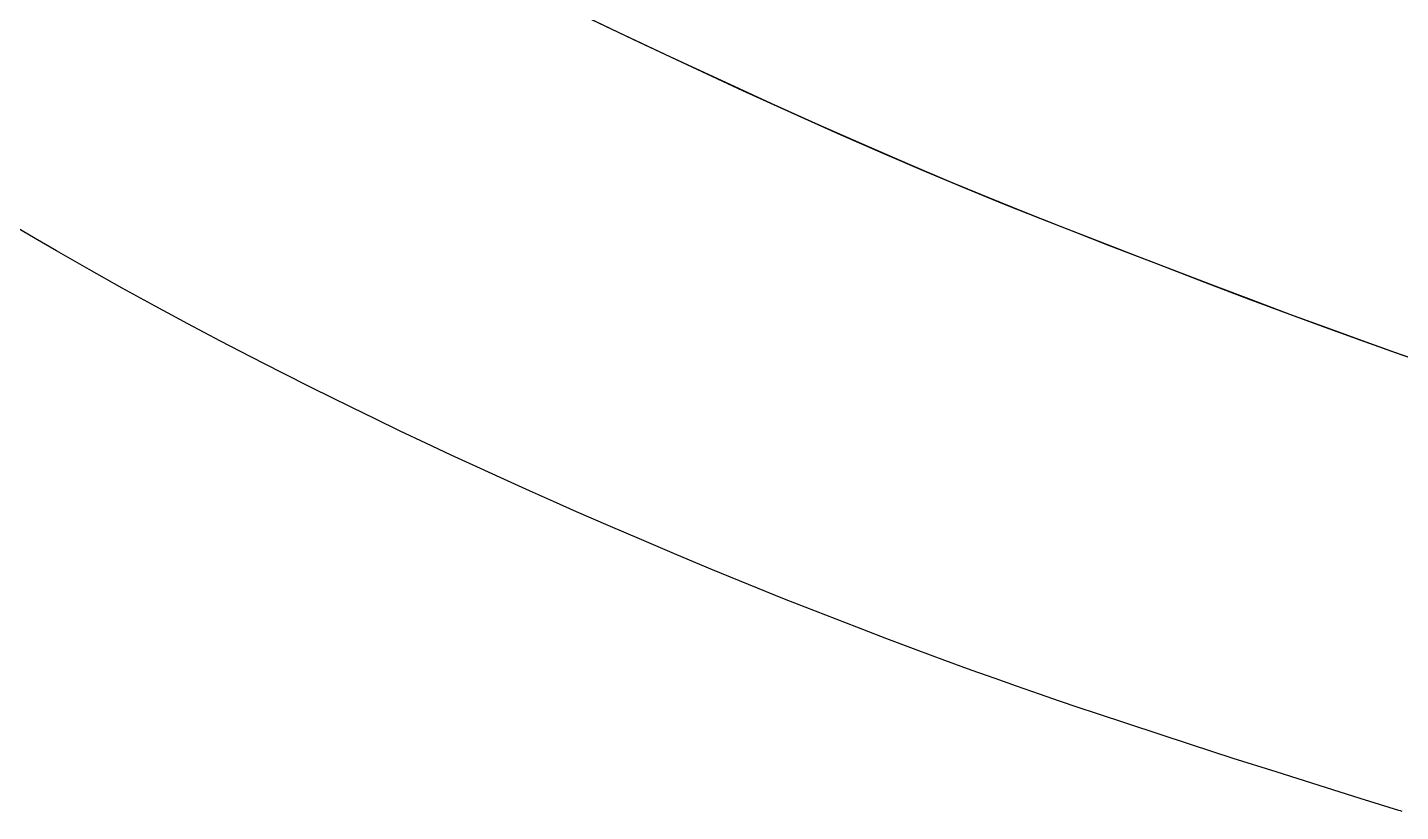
# Model space of a CAD drawing. Extents: x -120222 to -41942, y -19134 to 30932.
# Drawn here: x -98585.6 to -98526.7, y 4826.2 to 4859.8 of the extents above; entities that cross this region are included whole.
import ezdxf

# ---------------------------------------------------------------- set-up
doc = ezdxf.new("R2010")
doc.units = 0
doc.header["$LTSCALE"] = 150
doc.header["$MEASUREMENT"] = 0
doc.layers.get('0').update_dxf_attribs({"linetype": 'CONTINUOUS'})
doc.layers.add('_____', color=7, linetype='CONTINUOUS')

# ---------------------------------------------------------------- blocks, each defined once
blk = doc.blocks.new('____-462')
at = {"color": 1, "linetype": 'Continuous'}
for points in [[(-104960.809, 296.736, 0), (-104962.091, 297.183, 0), (-104963.473, 297.675, 0), (-104964.956, 298.213, 0), (-104966.538, 298.797, 0), (-104968.221, 299.427, 0), (-104969.785, 300.018, 0), (-104971.426, 300.645, 0), (-104973.145, 301.308, 0), (-104974.941, 302.005, 0), (-104976.407, 302.578, 0), (-104977.922, 303.173, 0), (-104979.507, 303.812, 0), (-104981.175, 304.502, 0), (-104982.957, 305.258, 0), (-104984.824, 306.069, 0), (-104986.776, 306.934, 0), (-104988.813, 307.852, 0), (-104990.935, 308.825, 0), (-104993.102, 309.833, 0), (-104995.35, 310.893, 0), (-104997.681, 312.005, 0)], [(-104996.802, 311.584, 0), (-104994.461, 310.472, 0), (-104992.205, 309.414, 0), (-104990.034, 308.41, 0), (-104987.948, 307.46, 0), (-104985.947, 306.564, 0), (-104984.03, 305.722, 0), (-104982.199, 304.934, 0), (-104980.452, 304.201, 0), (-104978.82, 303.533, 0), (-104977.268, 302.916, 0), (-104975.775, 302.331, 0), (-104974.329, 301.767, 0), (-104972.231, 300.955, 0), (-104970.242, 300.192, 0), (-104968.363, 299.48, 0), (-104966.594, 298.818, 0), (-104964.935, 298.206, 0), (-104963.386, 297.644, 0), (-104962.026, 297.16, 0), (-104960.764, 296.72, 0)], [(-104961.91, 277.55, 0), (-104963.572, 278.069, 0), (-104965.333, 278.621, 0), (-104967.169, 279.2, 0), (-104969.006, 279.784, 0), (-104970.841, 280.375, 0), (-104974.868, 281.703, 0), (-104975.657, 281.97, 0), (-104976.447, 282.239, 0), (-104977.314, 282.538, 0), (-104978.292, 282.88, 0), (-104979.212, 283.204, 0), (-104980.235, 283.57, 0), (-104981.362, 283.981, 0), (-104982.588, 284.433, 0), (-104983.853, 284.908, 0), (-104985.141, 285.4, 0), (-104988.236, 286.613, 0), (-104991.319, 287.867, 0), (-104992.843, 288.503, 0), (-104994.354, 289.144, 0), (-104995.798, 289.765, 0), (-104997.141, 290.352, 0), (-104998.134, 290.792, 0), (-104999.164, 291.253, 0), (-105000.257, 291.747, 0), (-105001.413, 292.274, 0), (-105002.511, 292.779, 0), (-105003.605, 293.291, 0), (-105004.696, 293.81, 0), (-105005.776, 294.332, 0), (-105006.774, 294.817, 0), (-105007.671, 295.257, 0), (-105008.466, 295.651, 0), (-105009.786, 296.314, 0), (-105011.098, 296.984, 0), (-105012.405, 297.663, 0), (-105013.8, 298.401, 0), (-105015.2, 299.156, 0), (-105016.615, 299.935, 0), (-105018.032, 300.732, 0), (-105019.431, 301.535, 0), (-105020.337, 302.062, 0), (-105021.135, 302.531, 0)], [(-104961.91, 277.55, 0), (-104963.572, 278.069, 0), (-104965.333, 278.621, 0), (-104967.169, 279.2, 0), (-104969.006, 279.784, 0), (-104970.841, 280.375, 0), (-104974.868, 281.703, 0), (-104975.657, 281.97, 0), (-104976.447, 282.239, 0), (-104977.314, 282.538, 0), (-104978.292, 282.88, 0), (-104979.212, 283.204, 0), (-104980.235, 283.57, 0), (-104981.362, 283.981, 0), (-104982.588, 284.433, 0), (-104983.853, 284.908, 0), (-104985.141, 285.4, 0), (-104988.236, 286.613, 0), (-104991.319, 287.867, 0), (-104992.843, 288.503, 0), (-104994.354, 289.144, 0), (-104995.798, 289.765, 0), (-104997.141, 290.352, 0), (-104998.134, 290.792, 0), (-104999.164, 291.253, 0), (-105000.257, 291.747, 0), (-105001.413, 292.274, 0), (-105002.511, 292.779, 0), (-105003.605, 293.291, 0), (-105004.696, 293.81, 0), (-105005.776, 294.332, 0), (-105006.774, 294.817, 0), (-105007.671, 295.257, 0), (-105008.466, 295.651, 0), (-105009.786, 296.314, 0), (-105011.098, 296.984, 0), (-105012.405, 297.663, 0), (-105013.8, 298.401, 0), (-105015.2, 299.156, 0), (-105016.615, 299.935, 0), (-105018.032, 300.732, 0), (-105019.431, 301.535, 0), (-105020.337, 302.062, 0), (-105021.135, 302.531, 0)], [(-104961.773, 277.505, 0), (-104961.85, 277.53, 0), (-104961.91, 277.55, 0)]]:
    blk.add_polyline3d(points, dxfattribs=at)

msp = doc.modelspace()

# ---------------------------------------------------------------- block references
at = {"layer": '_____', "color": 0}
msp.add_blockref('____-462', (6435.10495, 4548.69799), dxfattribs=at)

doc.saveas('drawing.dxf')
